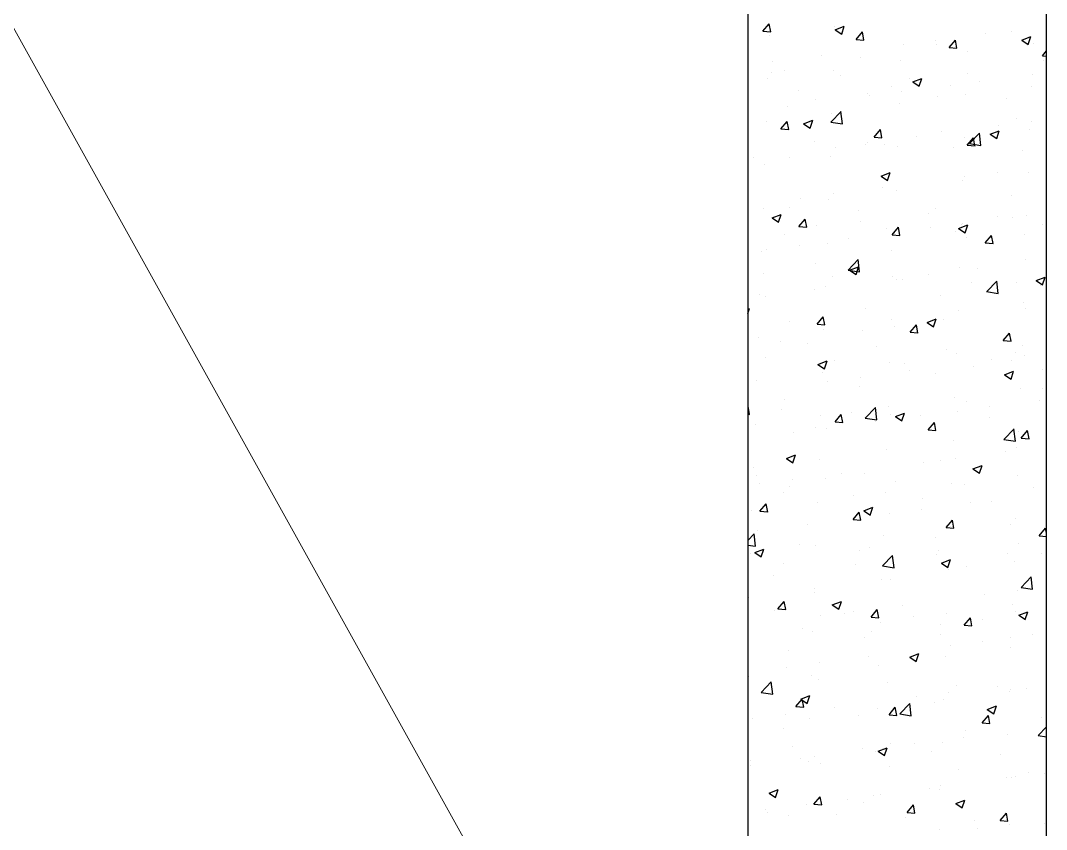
# Model space of a CAD drawing. Header units: millimetres. Extents: x 331487 to 517269, y 198509 to 399936.
# Drawn here: x 399430 to 400220, y 378375 to 378998 of the extents above; entities that cross this region are included whole.
import ezdxf

# ---------------------------------------------------------------- set-up
doc = ezdxf.new("R2010")
doc.units = ezdxf.units.MM
doc.header["$MEASUREMENT"] = 0
doc.layers.add('BEAM', color=1, linetype='Continuous', lineweight=5)
doc.layers.add('COLUMN', color=6, linetype='Continuous')

msp = doc.modelspace()

# ---------------------------------------------------------------- linework, layer by layer
at = {"layer": 'BEAM', "ltscale": 250}
msp.add_line((398190.13, 381214.03), (399990.13, 377974.03), dxfattribs=at)
at = {"layer": 'COLUMN'}
for p, q in [((399990.13, 381444.03), (399990.13, 377974.03)), ((400220.13, 377744.03), (400220.13, 381444.03))]:
    msp.add_line(p, q, dxfattribs=at)
at = {"layer": 'COLUMN', "color": 2, "linetype": 'Continuous'}
for p, q in [((400001.77, 378989.55), (400006.59, 378995.3)), ((400007.75, 378989.02), (400006.59, 378995.29)), ((400001.77, 378989.55), (400007.75, 378989.03)), ((400057.22, 378992.84), (400057.22, 378992.84)), ((400057.44, 378990.76), (400064.44, 378993.44)), ((400057.44, 378990.75), (400062.41, 378987.4)), ((400062.41, 378987.4), (400064.44, 378993.44)), ((400073.5, 378983.28), (400078.32, 378989.02)), ((400079.47, 378982.75), (400078.32, 378989.01)), ((400172.83, 378987.5), (400172.83, 378987.5)), ((400193.54, 378989.28), (400193.54, 378989.28)), ((400006.7, 378986.44), (400006.7, 378986.44)), ((400073.5, 378983.28), (400079.48, 378982.75)), ((400134.96, 378982.52), (400134.96, 378982.52)), ((400145.22, 378977), (400150.04, 378982.75)), ((400151.2, 378976.47), (400150.04, 378982.74)), ((400201.15, 378982.75), (400208.15, 378985.43)), ((400201.15, 378982.75), (400206.12, 378979.39)), ((400206.12, 378979.39), (400208.15, 378985.43)), ((400209.79, 378980.49), (400209.79, 378980.49)), ((400109.92, 378979.22), (400109.92, 378979.22)), ((400135.22, 378979.27), (400135.22, 378979.27)), ((400145.22, 378977), (400151.2, 378976.48)), ((400159.28, 378974.09), (400159.28, 378974.09)), ((400216.95, 378970.73), (400220.13, 378974.52)), ((400008.89, 378965.92), (400008.89, 378965.92)), ((400046.77, 378970.91), (400046.77, 378970.91)), ((400076.91, 378969.26), (400076.91, 378969.26)), ((400107.94, 378967.05), (400107.94, 378967.05)), ((400216.95, 378970.73), (400220.13, 378970.45)), ((400217.5, 378967.33), (400217.5, 378967.33)), ((400008.14, 378957.59), (400008.14, 378957.59)), ((400018.59, 378959.25), (400018.59, 378959.25)), ((400056, 378959.55), (400056, 378959.55)), ((400159.19, 378957.32), (400159.19, 378957.32)), ((400209.68, 378956.38), (400209.68, 378956.38)), ((400005.49, 378953.15), (400005.49, 378953.15)), ((400061.52, 378955.33), (400061.52, 378955.33)), ((400114.9, 378953.08), (400114.9, 378953.08)), ((400117.13, 378950.49), (400124.13, 378953.18)), ((400117.13, 378950.49), (400122.1, 378947.14)), ((400122.1, 378947.14), (400124.13, 378953.18)), ((400146.52, 378948.06), (400146.52, 378948.06)), ((400168.28, 378950.82), (400168.28, 378950.82)), ((400029.22, 378944.15), (400029.22, 378944.15)), ((400082.6, 378941.9), (400082.6, 378941.9)), ((400100.87, 378947.31), (400100.87, 378947.31)), ((400108.65, 378943.07), (400108.65, 378943.07)), ((400158.07, 378940.8), (400158.07, 378940.8)), ((400208.58, 378947.2), (400208.58, 378947.2)), ((400042.55, 378937.29), (400042.55, 378937.29)), ((400083.61, 378939.78), (400083.61, 378939.78)), ((400106.72, 378933.76), (400106.72, 378933.76)), ((400135.99, 378939.64), (400135.99, 378939.64)), ((400189.37, 378937.39), (400189.37, 378937.39)), ((400020.46, 378931.46), (400020.46, 378931.46)), ((400054.09, 378919.52), (400061.88, 378927.64)), ((400054.78, 378926.26), (400054.78, 378926.26)), ((400062.97, 378918.12), (400061.86, 378927.62)), ((400004.27, 378919.86), (400004.27, 378919.86)), ((400015.65, 378914.33), (400020.47, 378920.08)), ((400021.62, 378913.8), (400020.47, 378920.07)), ((400033.11, 378918.24), (400040.11, 378920.93)), ((400033.11, 378918.24), (400038.08, 378914.88)), ((400038.08, 378914.88), (400040.1, 378920.93)), ((400054.08, 378919.5), (400062.97, 378918.12)), ((400183.37, 378916.93), (400183.37, 378916.93)), ((400197.38, 378922.32), (400197.38, 378922.32)), ((400208.4, 378920.23), (400208.4, 378920.23)), ((400015.65, 378914.33), (400021.62, 378913.81)), ((400087.37, 378908.06), (400092.19, 378913.8)), ((400093.35, 378907.53), (400092.19, 378913.8)), ((400120.22, 378908.62), (400120.22, 378908.62)), ((400139.06, 378912.31), (400139.06, 378912.31)), ((400160.81, 378902.97), (400168.6, 378911.08)), ((400169.69, 378901.57), (400168.59, 378911.07)), ((400176.82, 378910.23), (400183.82, 378912.92)), ((400176.82, 378910.23), (400181.79, 378906.88)), ((400181.79, 378906.87), (400183.82, 378912.92)), ((400207.36, 378913.91), (400207.36, 378913.91)), ((400041.62, 378904.5), (400041.62, 378904.5)), ((400080.74, 378902.3), (400080.74, 378902.3)), ((400082.34, 378903.63), (400082.34, 378903.63)), ((400087.37, 378908.06), (400093.35, 378907.53)), ((400095.01, 378902.24), (400095.01, 378902.24)), ((400105.51, 378900.47), (400105.51, 378900.47)), ((400156.85, 378907.51), (400156.85, 378907.51)), ((400159.1, 378901.78), (400163.92, 378907.53)), ((400159.1, 378901.78), (400165.08, 378901.26)), ((400160.8, 378902.95), (400169.69, 378901.57)), ((400165.07, 378901.25), (400163.92, 378907.52)), ((400053.57, 378892.97), (400053.57, 378892.97)), ((400057.31, 378900.34), (400057.31, 378900.34)), ((400148.39, 378899.99), (400148.39, 378899.99)), ((400201.77, 378897.73), (400201.77, 378897.73)), ((399994.15, 378892.02), (399994.15, 378892.02)), ((400003.06, 378886.57), (400003.06, 378886.57)), ((400022.42, 378892.29), (400022.42, 378892.29)), ((400219.97, 378885.77), (400219.97, 378885.77)), ((400092.8, 378877.98), (400099.8, 378880.67)), ((400092.8, 378877.98), (400097.77, 378874.62)), ((400097.77, 378874.62), (400099.79, 378880.66)), ((400157.06, 378877.49), (400157.06, 378877.49)), ((400182.1, 378880.79), (400182.1, 378880.79)), ((400206.14, 378880.62), (400206.14, 378880.62)), ((400093.91, 378869.18), (400093.91, 378869.18)), ((400155.63, 378874.22), (400155.63, 378874.22)), ((400056.04, 378864.19), (400056.04, 378864.19)), ((400104.29, 378867.18), (400104.29, 378867.18)), ((400193.25, 378862.65), (400193.25, 378862.65)), ((400001.84, 378853.28), (400001.84, 378853.28)), ((400022.15, 378853.4), (400022.15, 378853.4)), ((400031, 378860.9), (400031, 378860.9)), ((400052.35, 378859.68), (400052.35, 378859.68)), ((400008.77, 378845.73), (400015.78, 378848.41)), ((400008.77, 378845.72), (400013.75, 378842.37)), ((400013.74, 378842.37), (400015.77, 378848.41)), ((400075.53, 378851.14), (400075.53, 378851.14)), ((400128.91, 378848.89), (400128.91, 378848.89)), ((400134.93, 378852.64), (400134.93, 378852.64)), ((400182.3, 378846.63), (400182.3, 378846.63)), ((400193.66, 378846.33), (400193.66, 378846.33)), ((400204.93, 378847.34), (400204.93, 378847.34)), ((400029.52, 378839.11), (400034.34, 378844.86)), ((400029.52, 378839.11), (400035.5, 378838.59)), ((400035.5, 378838.58), (400034.34, 378844.85)), ((400043.23, 378839.97), (400043.23, 378839.97)), ((400076.61, 378842.63), (400076.61, 378842.63)), ((400096.62, 378837.71), (400096.62, 378837.71)), ((400101.25, 378832.84), (400106.07, 378838.58)), ((400107.22, 378832.31), (400106.07, 378838.58)), ((400130.76, 378838.05), (400130.76, 378838.05)), ((400152.49, 378837.72), (400159.49, 378840.4)), ((400152.49, 378837.72), (400157.46, 378834.36)), ((400154.42, 378840.93), (400154.42, 378840.93)), ((400155.79, 378841.35), (400155.79, 378841.35)), ((400157.46, 378834.36), (400159.48, 378840.4)), ((400217.21, 378840.7), (400217.21, 378840.7)), ((400018.29, 378832.62), (400018.29, 378832.62)), ((400067.6, 378829.74), (400067.6, 378829.74)), ((400101.25, 378832.84), (400107.23, 378832.32)), ((400103.07, 378833.89), (400103.07, 378833.89)), ((400150, 378835.46), (400150, 378835.46)), ((400158.89, 378830.69), (400158.89, 378830.69)), ((400172.97, 378826.56), (400177.79, 378832.31)), ((400178.95, 378826.03), (400177.79, 378832.3)), ((400203.38, 378833.2), (400203.38, 378833.2)), ((400004.69, 378821.46), (400004.69, 378821.46)), ((400029.73, 378824.75), (400029.73, 378824.75)), ((400051.14, 378826.39), (400051.14, 378826.39)), ((400172.97, 378826.56), (400178.95, 378826.04)), ((400000.62, 378819.99), (400000.62, 378819.99)), ((400067.35, 378805.55), (400075.14, 378813.67)), ((400076.23, 378804.16), (400075.12, 378813.66)), ((400100.57, 378820.68), (400100.57, 378820.68)), ((400203.71, 378814.05), (400203.71, 378814.05)), ((400042.25, 378810.67), (400042.25, 378810.67)), ((400068.46, 378805.46), (400075.47, 378808.15)), ((400073.44, 378802.11), (400075.46, 378808.15)), ((400153.2, 378807.64), (400153.2, 378807.64)), ((400167.36, 378806.89), (400167.36, 378806.89)), ((400002.25, 378802.57), (400002.25, 378802.57)), ((400055.64, 378800.31), (400055.64, 378800.31)), ((400067.33, 378805.54), (400076.23, 378804.16)), ((400068.46, 378805.46), (400073.44, 378802.11)), ((400101.86, 378800.6), (400101.86, 378800.6)), ((400104.45, 378798.61), (400104.45, 378798.61)), ((400109.02, 378798.06), (400109.02, 378798.06)), ((400129.48, 378801.91), (400129.48, 378801.91)), ((400212.18, 378797.45), (400219.18, 378800.14)), ((400217.15, 378794.1), (400219.18, 378800.14)), ((400041.29, 378790.3), (400041.29, 378790.3)), ((400049.92, 378793.11), (400049.92, 378793.11)), ((400162.4, 378795.8), (400162.4, 378795.8)), ((400174.07, 378789), (400181.86, 378797.12)), ((400182.95, 378787.61), (400181.85, 378797.11)), ((400197.08, 378795.69), (400197.08, 378795.69)), ((400212.18, 378797.45), (400217.15, 378794.1)), ((400215.78, 378793.55), (400215.78, 378793.55)), ((399999.41, 378786.7), (399999.41, 378786.7)), ((400003.42, 378785.31), (400003.42, 378785.31)), ((400138.76, 378785.68), (400138.76, 378785.68)), ((400174.06, 378788.99), (400182.95, 378787.61)), ((399990.13, 378775.39), (399991.44, 378775.9)), ((399990.13, 378772), (399991.44, 378775.9)), ((400080.45, 378775.67), (400080.45, 378775.67)), ((400151.99, 378774.35), (400151.99, 378774.35)), ((400202.5, 378780.76), (400202.5, 378780.76)), ((400204.2, 378775.77), (400204.2, 378775.77)), ((400043.4, 378763.89), (400048.22, 378769.64)), ((400049.37, 378763.36), (400048.22, 378769.63)), ((400100.64, 378767.31), (400100.64, 378767.31)), ((400128.16, 378765.2), (400135.16, 378767.89)), ((400133.13, 378761.84), (400135.15, 378767.89)), ((400141.05, 378767.45), (400141.05, 378767.45)), ((400022.13, 378765.66), (400022.13, 378765.66)), ((400043.4, 378763.89), (400049.37, 378763.37)), ((400048.7, 378759.82), (400048.7, 378759.82)), ((400078.14, 378759.17), (400078.14, 378759.17)), ((400103.18, 378762.47), (400103.18, 378762.47)), ((400115.12, 378757.62), (400119.94, 378763.36)), ((400121.1, 378757.09), (400119.94, 378763.36)), ((400128.16, 378765.2), (400133.13, 378761.85)), ((399998.19, 378753.41), (399998.19, 378753.41)), ((400014.99, 378750.86), (400014.99, 378750.86)), ((400115.12, 378757.62), (400121.1, 378757.1)), ((400186.85, 378751.34), (400191.67, 378757.09)), ((400186.85, 378751.34), (400192.83, 378750.82)), ((400192.82, 378750.81), (400191.67, 378757.08)), ((400036.16, 378749.21), (400036.16, 378749.21)), ((400089.55, 378746.96), (400089.55, 378746.96)), ((400142.93, 378744.7), (400142.93, 378744.7)), ((400196.31, 378742.45), (400196.31, 378742.45)), ((400201.28, 378747.47), (400201.28, 378747.47)), ((400003.87, 378738.04), (400003.87, 378738.04)), ((400044.13, 378732.95), (400051.14, 378735.64)), ((400049.1, 378729.59), (400051.13, 378735.63)), ((400057.25, 378735.78), (400057.25, 378735.78)), ((400150.77, 378741.07), (400150.77, 378741.07)), ((400177.9, 378736.32), (400177.9, 378736.32)), ((400192.95, 378736.02), (400192.95, 378736.02)), ((400202.93, 378739.62), (400202.93, 378739.62)), ((400044.13, 378732.95), (400049.11, 378729.59)), ((400099.43, 378734.02), (400099.43, 378734.02)), ((400110.63, 378733.53), (400110.63, 378733.53)), ((400114.74, 378728.01), (400114.74, 378728.01)), ((400164.01, 378731.27), (400164.01, 378731.27)), ((400187.85, 378724.94), (400194.85, 378727.63)), ((400192.82, 378721.58), (400194.84, 378727.63)), ((400217.39, 378729.02), (400217.39, 378729.02)), ((399996.98, 378720.12), (399996.98, 378720.12)), ((400047.49, 378726.53), (400047.49, 378726.53)), ((400051.84, 378719.73), (400051.84, 378719.73)), ((400076.87, 378723.02), (400076.87, 378723.02)), ((400134.64, 378726.01), (400134.64, 378726.01)), ((400187.85, 378724.94), (400192.82, 378721.58)), ((400076.32, 378716), (400076.32, 378716)), ((400200.06, 378714.18), (400200.06, 378714.18)), ((400216.92, 378714.07), (400216.92, 378714.07)), ((400018, 378705.99), (400018, 378705.99)), ((400149.55, 378707.78), (400149.55, 378707.78)), ((400158.6, 378704.06), (400158.6, 378704.06)), ((400214.5, 378705.17), (400214.5, 378705.17)), ((399990.13, 378700.42), (399990.37, 378700.7)), ((399991.52, 378694.42), (399990.36, 378700.69)), ((400016.27, 378698.38), (400016.27, 378698.38)), ((400069.65, 378696.13), (400069.65, 378696.13)), ((400080.61, 378691.59), (400088.39, 378699.71)), ((400089.49, 378690.2), (400088.38, 378699.69)), ((400098.21, 378700.73), (400098.21, 378700.73)), ((400103.82, 378692.69), (400110.83, 378695.37)), ((400108.79, 378689.33), (400110.82, 378695.37)), ((400151.59, 378696.88), (400151.59, 378696.88)), ((400176.62, 378700.18), (400176.62, 378700.18)), ((399990.13, 378694.55), (399991.52, 378694.43)), ((400046.27, 378693.24), (400046.27, 378693.24)), ((400057.27, 378688.68), (400062.09, 378694.42)), ((400057.27, 378688.68), (400063.25, 378688.15)), ((400063.25, 378688.15), (400062.09, 378694.41)), ((400080.59, 378691.58), (400089.48, 378690.2)), ((400088.44, 378688.57), (400088.44, 378688.57)), ((400100.28, 378694.05), (400100.28, 378694.05)), ((400103.82, 378692.69), (400108.8, 378689.33)), ((400123.03, 378693.87), (400123.03, 378693.87)), ((400129, 378682.4), (400133.82, 378688.15)), ((400134.97, 378681.87), (400133.82, 378688.14)), ((400176.41, 378691.62), (400176.41, 378691.62)), ((399995.76, 378686.84), (399995.76, 378686.84)), ((400025.53, 378680.29), (400025.53, 378680.29)), ((400041.96, 378684.04), (400041.96, 378684.04)), ((400050.56, 378683.58), (400050.56, 378683.58)), ((400129, 378682.4), (400134.98, 378681.88)), ((400187.33, 378675.04), (400195.12, 378683.16)), ((400196.21, 378673.65), (400195.1, 378683.14)), ((400198.85, 378680.89), (400198.85, 378680.89)), ((400200.72, 378676.12), (400205.55, 378681.87)), ((400206.7, 378675.59), (400205.54, 378681.86)), ((400148.34, 378674.49), (400148.34, 378674.49)), ((400187.32, 378675.02), (400196.21, 378673.64)), ((400200.72, 378676.12), (400206.7, 378675.6)), ((400096.99, 378667.45), (400096.99, 378667.45)), ((400188.19, 378665.72), (400188.19, 378665.72)), ((400196.79, 378669.06), (400196.79, 378669.06)), ((400019.8, 378660.43), (400026.8, 378663.12)), ((400019.8, 378660.43), (400024.78, 378657.08)), ((400024.77, 378657.08), (400026.8, 378663.12)), ((400045.06, 378659.95), (400045.06, 378659.95)), ((400125.28, 378657.44), (400125.28, 378657.44)), ((400138.47, 378659.05), (400138.47, 378659.05)), ((400150.32, 378660.74), (400150.32, 378660.74)), ((399994.54, 378653.55), (399994.54, 378653.55)), ((400062.13, 378649.13), (400062.13, 378649.13)), ((400080.15, 378649.04), (400080.15, 378649.04)), ((400163.51, 378652.42), (400170.52, 378655.11)), ((400163.51, 378652.42), (400168.49, 378649.07)), ((400168.48, 378649.07), (400170.51, 378655.11)), ((399996.79, 378647.28), (399996.79, 378647.28)), ((399999.22, 378640.85), (399999.22, 378640.85)), ((400024.26, 378644.14), (400024.26, 378644.14)), ((400050.18, 378645.03), (400050.18, 378645.03)), ((400103.56, 378642.77), (400103.56, 378642.77)), ((400147.12, 378641.2), (400147.12, 378641.2)), ((400156.94, 378640.52), (400156.94, 378640.52)), ((400197.63, 378647.6), (400197.63, 378647.6)), ((400017.88, 378633.85), (400017.88, 378633.85)), ((400021.83, 378639.03), (400021.83, 378639.03)), ((400095.78, 378634.16), (400095.78, 378634.16)), ((400210.32, 378638.26), (400210.32, 378638.26)), ((399999.42, 378619.73), (400004.24, 378625.48)), ((400005.4, 378619.2), (400004.24, 378625.47)), ((400043.84, 378626.66), (400043.84, 378626.66)), ((400071.26, 378631.6), (400071.26, 378631.6)), ((400124.64, 378629.34), (400124.64, 378629.34)), ((400161.88, 378626.28), (400161.88, 378626.28)), ((400178.03, 378627.09), (400178.03, 378627.09)), ((399993.33, 378620.26), (399993.33, 378620.26)), ((399999.42, 378619.73), (400005.4, 378619.21)), ((400071.15, 378613.46), (400075.97, 378619.2)), ((400077.12, 378612.93), (400075.97, 378619.19)), ((400079.49, 378620.17), (400086.49, 378622.86)), ((400079.49, 378620.17), (400084.47, 378616.82)), ((400084.46, 378616.81), (400086.49, 378622.86)), ((400098.98, 378618), (400098.98, 378618)), ((400124.01, 378621.3), (400124.01, 378621.3)), ((400035.82, 378609.69), (400035.82, 378609.69)), ((400071.15, 378613.46), (400077.12, 378612.93)), ((400142.87, 378607.18), (400147.69, 378612.93)), ((400148.85, 378606.65), (400147.69, 378612.92)), ((400192.66, 378609.4), (400192.66, 378609.4)), ((400196.42, 378614.31), (400196.42, 378614.31)), ((399990.13, 378597.3), (399994.93, 378602.3)), ((399996.02, 378592.79), (399994.91, 378602.28)), ((399997.95, 378604.7), (399997.95, 378604.7)), ((400094.56, 378600.87), (400094.56, 378600.87)), ((400142.87, 378607.18), (400148.85, 378606.66)), ((400145.91, 378607.91), (400145.91, 378607.91)), ((400214.6, 378600.91), (400219.42, 378606.65)), ((400214.6, 378600.91), (400220.13, 378600.42)), ((400220.13, 378602.77), (400219.42, 378606.64)), ((399990.13, 378593.7), (399996.02, 378592.78)), ((400030.28, 378594.2), (400030.28, 378594.2)), ((400042.62, 378593.37), (400042.62, 378593.37)), ((400134.34, 378599.39), (400134.34, 378599.39)), ((400198.73, 378595.16), (400198.73, 378595.16)), ((399992.11, 378586.97), (399992.11, 378586.97)), ((399995.47, 378587.92), (400002.47, 378590.61)), ((399995.47, 378587.92), (400000.44, 378584.56)), ((400000.44, 378584.56), (400002.47, 378590.6)), ((400076.02, 378589.37), (400076.02, 378589.37)), ((400083.66, 378591.94), (400083.66, 378591.94)), ((400093.86, 378577.63), (400101.65, 378585.74)), ((400102.74, 378576.23), (400101.64, 378585.73)), ((400135.58, 378586.84), (400135.58, 378586.84)), ((400137.05, 378589.69), (400137.05, 378589.69)), ((400190.43, 378587.43), (400190.43, 378587.43)), ((400216.62, 378587.44), (400216.62, 378587.44)), ((400017.7, 378579.36), (400017.7, 378579.36)), ((400072.67, 378578.56), (400072.67, 378578.56)), ((400093.85, 378577.61), (400102.74, 378576.23)), ((400097.7, 378581.86), (400097.7, 378581.86)), ((400139.18, 378579.91), (400146.18, 378582.6)), ((400139.18, 378579.91), (400144.16, 378576.55)), ((400144.15, 378576.55), (400146.18, 378582.6)), ((400158.3, 378577.43), (400158.3, 378577.43)), ((400195.2, 378581.02), (400195.2, 378581.02)), ((400009.51, 378570.25), (400009.51, 378570.25)), ((400144.69, 378574.62), (400144.69, 378574.62)), ((400200.59, 378561.08), (400208.38, 378569.19)), ((400209.47, 378559.68), (400208.36, 378569.18)), ((400093.35, 378567.58), (400093.35, 378567.58)), ((400099.98, 378567.42), (400099.98, 378567.42)), ((400200.57, 378561.06), (400209.47, 378559.68)), ((399990.9, 378553.68), (399990.9, 378553.68)), ((400041.41, 378560.08), (400041.41, 378560.08)), ((400041.66, 378557.41), (400041.66, 378557.41)), ((400172.43, 378555.72), (400172.43, 378555.72)), ((400197.46, 378559.01), (400197.46, 378559.01)), ((400013.3, 378544.51), (400018.12, 378550.26)), ((400019.27, 378543.98), (400018.12, 378550.25)), ((400055.16, 378547.66), (400062.16, 378550.34)), ((400055.16, 378547.66), (400060.14, 378544.3)), ((400060.13, 378544.3), (400062.16, 378550.34)), ((400109.27, 378547.4), (400109.27, 378547.4)), ((400193.98, 378547.73), (400193.98, 378547.73)), ((400010.81, 378543.1), (400010.81, 378543.1)), ((400013.3, 378544.51), (400019.27, 378543.99)), ((400046.36, 378539.12), (400046.36, 378539.12)), ((400064.19, 378540.84), (400064.19, 378540.84)), ((400071.4, 378542.41), (400071.4, 378542.41)), ((400085.02, 378538.24), (400089.84, 378543.98)), ((400085.02, 378538.24), (400091, 378537.71)), ((400091, 378537.71), (400089.84, 378543.97)), ((400117.57, 378538.59), (400117.57, 378538.59)), ((400143.47, 378541.33), (400143.47, 378541.33)), ((400156.75, 378531.96), (400161.57, 378537.71)), ((400162.72, 378531.43), (400161.57, 378537.7)), ((400196.49, 378542.43), (400196.49, 378542.43)), ((400198.87, 378539.65), (400205.88, 378542.34)), ((400198.87, 378539.65), (400203.85, 378536.29)), ((400203.84, 378536.29), (400205.87, 378542.33)), ((400031.89, 378529.67), (400031.89, 378529.67)), ((400092.13, 378534.29), (400092.13, 378534.29)), ((400138.17, 378532.42), (400138.17, 378532.42)), ((400156.75, 378531.96), (400162.73, 378531.44)), ((400170.95, 378536.33), (400170.95, 378536.33)), ((400040.19, 378526.79), (400040.19, 378526.79)), ((400079.86, 378522.41), (400079.86, 378522.41)), ((400085.28, 378527.41), (400085.28, 378527.41)), ((400138.66, 378525.15), (400138.66, 378525.15)), ((400192.04, 378522.9), (400192.04, 378522.9)), ((400209.03, 378524.56), (400209.03, 378524.56)), ((400146.12, 378516.27), (400146.12, 378516.27)), ((400171.15, 378519.57), (400171.15, 378519.57)), ((400192.77, 378514.44), (400192.77, 378514.44)), ((400021.54, 378512.4), (400021.54, 378512.4)), ((400082.96, 378507.96), (400082.96, 378507.96)), ((400114.85, 378507.39), (400121.85, 378510.08)), ((400114.85, 378507.39), (400119.83, 378504.04)), ((400119.82, 378504.04), (400121.85, 378510.08)), ((400142.26, 378508.04), (400142.26, 378508.04)), ((400020.06, 378499.68), (400020.06, 378499.68)), ((400045.09, 378502.97), (400045.09, 378502.97)), ((400090.91, 378501), (400090.91, 378501)), ((399990.91, 378492.27), (399990.91, 378492.27)), ((400038.98, 378493.5), (400038.98, 378493.5)), ((400044.3, 378490.01), (400044.3, 378490.01)), ((400000.4, 378480.22), (400008.19, 378488.33)), ((400009.28, 378478.82), (400008.17, 378488.32)), ((400097.68, 378487.76), (400097.68, 378487.76)), ((400151.06, 378485.5), (400151.06, 378485.5)), ((400182.72, 378485.11), (400182.72, 378485.11)), ((400192.36, 378482.77), (400192.36, 378482.77)), ((400204.44, 378483.25), (400204.44, 378483.25)), ((400000.38, 378480.2), (400009.28, 378478.82)), ((400027.17, 378469.29), (400031.99, 378475.04)), ((400030.83, 378475.14), (400037.83, 378477.83)), ((400030.83, 378475.14), (400035.8, 378471.79)), ((400033.15, 378468.76), (400031.99, 378475.03)), ((400035.8, 378471.78), (400037.83, 378477.83)), ((400119.81, 378476.83), (400119.81, 378476.83)), ((400141.04, 378474.75), (400141.04, 378474.75)), ((400144.85, 378480.13), (400144.85, 378480.13)), ((400191.55, 378481.15), (400191.55, 378481.15)), ((400027.17, 378469.29), (400033.15, 378468.77)), ((400056.66, 378468.52), (400056.66, 378468.52)), ((400089.7, 378467.71), (400089.7, 378467.71)), ((400098.9, 378463.02), (400103.72, 378468.76)), ((400104.87, 378462.49), (400103.72, 378468.76)), ((400107.12, 378463.66), (400114.91, 378471.78)), ((400116, 378462.27), (400114.9, 378471.77)), ((400134.05, 378472.76), (400134.05, 378472.76)), ((400174.54, 378467.13), (400181.54, 378469.82)), ((400174.54, 378467.13), (400179.52, 378463.78)), ((400179.51, 378463.78), (400181.54, 378469.82)), ((399993.75, 378460.24), (399993.75, 378460.24)), ((400018.78, 378463.53), (400018.78, 378463.53)), ((400037.76, 378460.21), (400037.76, 378460.21)), ((400075.73, 378462.75), (400075.73, 378462.75)), ((400098.9, 378463.02), (400104.88, 378462.49)), ((400107.11, 378463.65), (400116, 378462.27)), ((400170.62, 378456.74), (400175.44, 378462.49)), ((400176.6, 378456.21), (400175.44, 378462.48)), ((400216.33, 378460.81), (400216.33, 378460.81)), ((400017.41, 378452.74), (400017.41, 378452.74)), ((400158.01, 378450.8), (400158.01, 378450.8)), ((400170.62, 378456.74), (400176.6, 378456.22)), ((400213.85, 378447.11), (400220.13, 378453.66)), ((400219.57, 378453.99), (400219.57, 378453.99)), ((400156.41, 378445.67), (400156.41, 378445.67)), ((400190.34, 378447.86), (400190.34, 378447.86)), ((400213.83, 378447.1), (400220.13, 378446.12)), ((400024.82, 378438.91), (400024.82, 378438.91)), ((400078.2, 378436.66), (400078.2, 378436.66)), ((400088.48, 378434.42), (400088.48, 378434.42)), ((400090.52, 378434.88), (400097.52, 378437.57)), ((400090.52, 378434.88), (400095.49, 378431.52)), ((400093.5, 378437.39), (400093.5, 378437.39)), ((400095.49, 378431.52), (400097.52, 378437.57)), ((400099.69, 378440.79), (400099.69, 378440.79)), ((400118.54, 378440.69), (400118.54, 378440.69)), ((400131.59, 378434.4), (400131.59, 378434.4)), ((400139.83, 378441.46), (400139.83, 378441.46)), ((399992.52, 378427.74), (399992.52, 378427.74)), ((400030.35, 378429.08), (400030.35, 378429.08)), ((400036.54, 378426.92), (400036.54, 378426.92)), ((400041.37, 378430.78), (400041.37, 378430.78)), ((400184.97, 378432.15), (400184.97, 378432.15)), ((399992.48, 378424.09), (399992.48, 378424.09)), ((400045.91, 378425.48), (400045.91, 378425.48)), ((400099.29, 378423.22), (400099.29, 378423.22)), ((400152.67, 378420.97), (400152.67, 378420.97)), ((400206.05, 378418.71), (400206.05, 378418.71)), ((400189.12, 378414.57), (400189.12, 378414.57)), ((400193.26, 378414.55), (400193.26, 378414.55)), ((400196.2, 378415.8), (400196.2, 378415.8)), ((400218.29, 378417.84), (400218.29, 378417.84)), ((400006.5, 378402.63), (400013.5, 378405.31)), ((400011.47, 378399.27), (400013.5, 378405.31)), ((400130.1, 378406.23), (400130.1, 378406.23)), ((400137.88, 378405.79), (400137.88, 378405.79)), ((400138.61, 378408.17), (400138.61, 378408.17)), ((400006.5, 378402.63), (400011.47, 378399.27)), ((400041.05, 378394.07), (400045.87, 378399.82)), ((400047.02, 378393.54), (400045.87, 378399.81)), ((400067.2, 378397.95), (400067.2, 378397.95)), ((400079.56, 378395.78), (400079.56, 378395.78)), ((400087.27, 378401.13), (400087.27, 378401.13)), ((400092.23, 378401.25), (400092.23, 378401.25)), ((400150.21, 378394.62), (400157.21, 378397.31)), ((400155.18, 378391.26), (400157.21, 378397.3)), ((400004.04, 378389.64), (400004.04, 378389.64)), ((400004.93, 378388.08), (400004.93, 378388.08)), ((400035.33, 378393.63), (400035.33, 378393.63)), ((400041.05, 378394.07), (400047.02, 378393.55)), ((400112.77, 378387.8), (400117.59, 378393.54)), ((400112.77, 378387.8), (400118.75, 378387.28)), ((400118.75, 378387.27), (400117.59, 378393.54)), ((400150.21, 378394.62), (400155.19, 378391.26)), ((400184.5, 378381.52), (400189.32, 378387.27)), ((400190.47, 378380.99), (400189.32, 378387.26)), ((400021.24, 378385.77), (400021.24, 378385.77)), ((400058.31, 378385.83), (400058.31, 378385.83)), ((400111.69, 378383.57), (400111.69, 378383.57)), ((400165.07, 378381.31), (400165.07, 378381.31)), ((400184.5, 378381.52), (400190.48, 378381)), ((400187.9, 378381.28), (400187.9, 378381.28)), ((400218.46, 378379.06), (400218.46, 378379.06)), ((400137.39, 378374.88), (400137.39, 378374.88)), ((400166.95, 378375.11), (400166.95, 378375.11)), ((400191.99, 378378.4), (400191.99, 378378.4))]:
    msp.add_line(p, q, dxfattribs=at)

doc.saveas('drawing.dxf')
